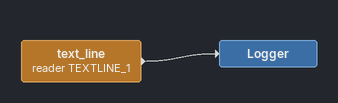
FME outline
text_line (reader TEXTLINE_1)
    -> Logger
Logger
